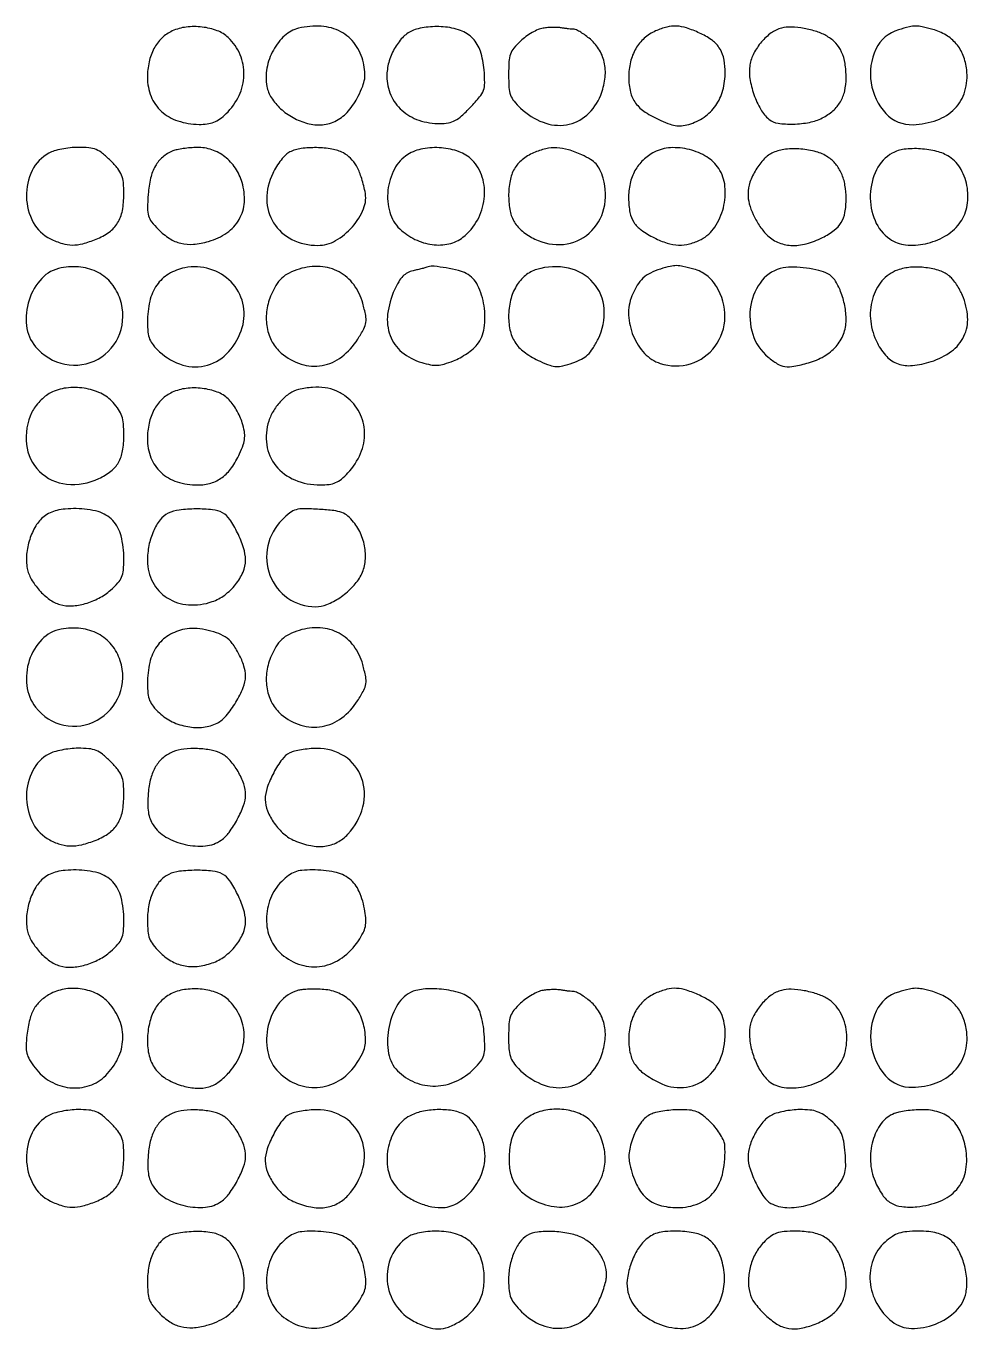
# Model space of a CAD drawing. Extents: x 21 to 1898, y 209 to 908.
# Drawn here: x 722.1 to 962, y 576.1 to 907.8 of the extents above; entities that cross this region are included whole.
import ezdxf

# ---------------------------------------------------------------- set-up
doc = ezdxf.new("R2010")
doc.units = 0

msp = doc.modelspace()

# ---------------------------------------------------------------- linework, layer by layer
for points in [[(759.314715, 906.59083, 0.087214), (756.672708, 904.789019, 0.077043), (754.6684, 902.122119, 0.069696), (753.420883, 898.720832, 0.053144), (753, 894.772166, 0.094549), (753.924421, 889.927311, 0.11442), (756.550131, 886.129596, 0.107011), (760.737949, 883.704975, 0.074589), (766.144722, 882.817439, 0.035399), (768.235447, 882.936672, 0.06225), (769.90949, 883.367829, 0.062048), (771.429541, 884.198932, 0.034937), (773.048096, 885.546079, 0.091633), (776.3451, 890.124915, 0.103848), (777.600028, 895.38152, 0.107433), (776.622238, 900.559098, 0.104354), (773.579083, 904.925705, 0.099678), (770.7745, 906.666462, 0.060218), (766.959082, 907.586008, 0.058469), (762.888195, 907.583571, 0.076936)], [(791.5, 907.284169, 0.126508), (787.951611, 905.395905, 0.082896), (785.079669, 901.730924, 0.078579), (783.435267, 897.117839, 0.093025), (783.434941, 892.495102, 0.096518), (784.596775, 889.568301, 0.064948), (786.9203, 886.809945, 0.060092), (790.090497, 884.541912, 0.057955), (793.747227, 883.059349, 0.089941), (797.590974, 882.71247, 0.100831), (801.146268, 883.774893, 0.092279), (804.235133, 886.249327, 0.063486), (806.716967, 890, 0.020557), (807.832721, 892.521137, 0.055747), (808.342369, 894.405352, 0.062562), (808.393065, 896.227092, 0.031537), (808.025814, 898.5, 0.099748), (805.92386, 903.180637, 0.115842), (802.258946, 906.389949, 0.106916), (797.298628, 907.792379, 0.075108)], [(820.42096, 906.63638, 0.098698), (817.977747, 904.883117, 0.061471), (815.896931, 902.022056, 0.05862), (814.48102, 898.566805, 0.068057), (814, 895.049211, 0.103276), (814.997307, 890.272364, 0.108556), (817.814936, 886.390903, 0.101662), (822.173058, 883.872456, 0.080514), (827.555965, 883, 0.04637), (829.668724, 883.196358, 0.077483), (831.348095, 883.79042, 0.060337), (833.035381, 884.982775, 0.018664), (835.265525, 887.158465, 0.016173), (837.634135, 889.815396, 0.08628), (838.60235, 891.492342, 0.090238), (838.926414, 893.363486, 0.018562), (838.773032, 896.723395, 0.057725), (837.829012, 901.427223, 0.112662), (835.879857, 904.695486, 0.117364), (832.768037, 906.712087, 0.065942), (828.339035, 907.65446, 0.026946), (826.198891, 907.705992, 0.024522), (823.996487, 907.531994, 0.025631), (821.979444, 907.166774, 0.048866)], [(853.788642, 907.307396, 0.062498), (852.534248, 906.942453, 0.027333), (850.981144, 906.167929, 0.026527), (849.40104, 905.154473, 0.032017), (848.038642, 904.036097, 0.033756), (846.373615, 902.255789, 0.085829), (845.50788, 900.719715, 0.069133), (845.108376, 898.788053, 0.016476), (845, 895.5, 0.016512), (845.108938, 892.202215, 0.06979), (845.511279, 890.27101, 0.08599), (846.385879, 888.730341, 0.032903), (848.078699, 886.926484, 0.095576), (853.788728, 883.34032, 0.133459), (859.755639, 882.712301, 0.142879), (864.931671, 885.176464, 0.116023), (868.474607, 890.22814, 0.061623), (869.557081, 894.338249, 0.079494), (869.462666, 898.235146, 0.08574), (868.189587, 901.680546, 0.086789), (865.838318, 904.482593, 0.01747), (864.606866, 905.447379, 0.020898), (863.380732, 906.264523, 0.020152), (862.305753, 906.859849, 0.113945), (861.673275, 907.013655, -0.019154), (861.086214, 907.042997, -0.006965), (860.257149, 907.128001, -0.006894), (859.351729, 907.246273, -0.008172), (858.5, 907.383744, 0.032837), (857.541498, 907.4903, 0.015318), (856.291038, 907.508346, 0.015102), (854.973041, 907.44714, 0.020422)], [(882.452402, 906.594236, 0.079679), (879.569721, 904.747248, 0.079432), (877.405587, 902.089693, 0.074036), (876.070918, 898.71964, 0.057264), (875.617627, 894.791238, 0.058274), (876.053155, 891.051618, 0.101993), (877.363545, 888.236392, 0.090115), (879.812071, 885.945597, 0.037944), (883.789822, 883.790411, 0.020093), (886.167313, 882.839425, 0.058098), (887.893381, 882.44572, 0.068986), (889.490505, 882.492949, 0.037882), (891.392772, 882.964612, 0.081029), (895.232172, 884.965782, 0.090607), (898.066393, 888.020996, 0.086066), (899.735261, 892.018709, 0.06521), (900.179916, 896.759511, 0.052313), (899.72249, 899.976453, 0.091457), (898.608406, 902.417351, 0.088104), (896.662956, 904.359123, 0.045655), (893.669318, 906.063052, 0.027054), (890.334139, 907.364755, 0.067778), (887.770445, 907.838341, 0.075153), (885.335207, 907.587351, 0.039539)], [(914.5, 907.316943, 0.095656), (911.918079, 906.098032, 0.058028), (909.433232, 903.793663, 0.056808), (907.484313, 900.905722, 0.078355), (906.490622, 897.944492, 0.08163), (906.475257, 894.507162, 0.044827), (907.511047, 890.41694, 0.045011), (909.238656, 886.625745, 0.091035), (911.342635, 884.12328, 0.138711), (913.646677, 883.109641, 0.040872), (917.537116, 882.887278, 0.041306), (921.668308, 883.33172, 0.072003), (924.917531, 884.457354, 0.058406), (927.641921, 886.297029, 0.080991), (929.533635, 888.549532, 0.079728), (930.63104, 891.314642, 0.054727), (931, 894.675453, 0.038736), (930.716011, 898.33569, 0.068671), (929.846351, 901.228938, 0.079536), (928.34129, 903.487247, 0.07283), (926.164788, 905.24298, 0.055114), (923.547087, 906.422283, 0.034314), (920.277214, 907.238297, 0.034596), (917.026978, 907.586725, 0.072118)], [(944.326071, 906.900932, 0.21619), (938.585499, 901.990898, 0.148624), (937.352429, 893.384675, 0.149867), (941.116841, 885.597684, 0.219118), (948.046904, 882.736394, 0.075841), (954.142628, 883.91662, 0.113991), (958.684612, 886.825611, 0.123516), (961.258207, 891.234585, 0.099025), (961.727193, 896.727979, 0.065562), (960.83004, 900.344273, 0.081715), (959.060996, 903.314447, 0.082354), (956.446293, 905.544692, 0.067832), (953.074257, 906.995944, 0.012907), (950.37595, 907.671003, 0.057612), (948.75595, 907.840481, 0.056007), (947.118892, 907.638506, 0.011775)], [(727.881475, 875.496912, 0.157014), (723.646514, 871.054704, 0.117589), (722.188852, 864.409364, 0.118478), (723.889205, 857.8604, 0.160827), (728.278102, 853.672322, 0.035939), (731.325458, 852.486087, 0.073093), (733.859648, 852.094146, 0.068625), (736.501557, 852.438246, 0.028522), (739.920311, 853.584792, 0.060183), (743.237303, 855.400452, 0.099612), (745.407992, 857.725041, 0.0924), (746.610073, 860.839699, 0.046046), (747, 865.064817, 0.022153), (746.869324, 868.012717, 0.072749), (746.41895, 869.903463, 0.076034), (745.457624, 871.540954, 0.025696), (743.6, 873.6, 0.025268), (741.564465, 875.439577, 0.074535), (739.946868, 876.399459, 0.07411), (738.113652, 876.845758, 0.024783), (735.35, 876.959962, 0.025082), (733.30107, 876.840151, 0.021224), (731.155496, 876.513676, 0.021758), (729.223035, 876.047001, 0.054386)], [(759.5, 876.054643, 0.078499), (756.893248, 874.473712, 0.087832), (755.017201, 872.217871, 0.073575), (753.80958, 869.119407, 0.038154), (753.193827, 865.002876, 0.013458), (753.03171, 861.42604, 0.074688), (753.281794, 859.523841, 0.096522), (754.055579, 858.009063, 0.030179), (755.754593, 856.091561, 0.052331), (758.627138, 853.764691, 0.085539), (761.499224, 852.531381, 0.082203), (764.700482, 852.304025, 0.044995), (768.578613, 853.02201, 0.083163), (773.24419, 855.212422, 0.112592), (776.380133, 858.635331, 0.114555), (777.688696, 863.031349, 0.088303), (777.113084, 868.016897, 0.073198), (775.399304, 871.68349, 0.081475), (772.750784, 874.549612, 0.084225), (769.406483, 876.351469, 0.085539), (765.673275, 876.936614, 0.016579), (763.928812, 876.852217, 0.015104), (762.138399, 876.651388, 0.015316), (760.549387, 876.374468, 0.046364)], [(789.269426, 875.788174, 0.083874), (788.26664, 875.076832, 0.028413), (787.069997, 873.738729, 0.02733), (785.891718, 872.081936, 0.028183), (784.914304, 870.322975, 0.113899), (783.415622, 863.745278, 0.139925), (785.154648, 857.716868, 0.140094), (789.811472, 853.519712, 0.114282), (796.373615, 852, 0.131431), (800.922776, 853.21682, 0.082055), (805.215674, 856.7345, 0.083978), (808.064834, 861.350236, 0.15126), (808.439934, 865.741371, 0.02367), (807.434593, 869.484944, 0.051016), (806.241657, 872.217413, 0.066008), (804.765278, 874.178136, 0.079245), (802.908806, 875.547158, 0.077441), (799.999559, 876.5199, 0.037626), (796.087127, 876.884357, 0.037631), (792.174491, 876.658902, 0.079376)], [(819.30447, 875.103492, 0.133013), (815.914809, 871.430723, 0.093585), (814.275923, 866.022372, 0.094343), (814.727332, 860.428528, 0.13822), (817.26531, 856.226544, 0.074301), (821.159, 853.537404, 0.081231), (825.552679, 852.207195, 0.088351), (829.825333, 852.396888, 0.11194), (833.385121, 854.088296, 0.100553), (837.052821, 858.408889, 0.097224), (838.799585, 863.869858, 0.10219), (838.315672, 869.358901, 0.124079), (835.6745, 873.780045, 0.110172), (832.396851, 875.86219, 0.066551), (827.881114, 876.841581, 0.06541), (823.169082, 876.605959, 0.095386)], [(851.378302, 875.563079, 0.066657), (848.466509, 873.803323, 0.093145), (846.492388, 871.498706, 0.084992), (845.375809, 868.467894, 0.046991), (845.022236, 864.527494, 0.047006), (845.397014, 860.72974, 0.089381), (846.505526, 857.8768, 0.090396), (848.53007, 855.61083, 0.048968), (851.70034, 853.607961, 0.142218), (859.006907, 852.255333, 0.158146), (865.557014, 855.127035, 0.153269), (869.308483, 861.389004, 0.132435), (869.09501, 869.077222, 0.034545), (868.274398, 871.256318, 0.076695), (867.301134, 872.734373, 0.073196), (865.897236, 873.891323, 0.029245), (863.686722, 875.05526, 0.03371), (860.232189, 876.350783, 0.062622), (857.285252, 876.84547, 0.067407), (854.456431, 876.580553, 0.045659)], [(882.096399, 875.735258, 0.072075), (879.284513, 873.733668, 0.075422), (877.206821, 871.043917, 0.072194), (875.95683, 867.753182, 0.058472), (875.571614, 863.992218, 0.040356), (875.919253, 860.359636, 0.100924), (876.896166, 857.894063, 0.096088), (878.794303, 855.936549, 0.03438), (882.143264, 853.926912, 0.041427), (885.395638, 852.594043, 0.06802), (888.322838, 852.090663, 0.072798), (891.134399, 852.403663, 0.055317), (894.032733, 853.516927, 0.127192), (897.546144, 856.662885, 0.085947), (899.730563, 861.607147, 0.085262), (900.135552, 867.03787, 0.121686), (898.540043, 871.57923, 0.110313), (895.507155, 874.526134, 0.076077), (891.078779, 876.395402, 0.075558), (886.261142, 876.862865, 0.105544)], [(912.42096, 875.635108, 0.096928), (910.136631, 874.009146, 0.052267), (908.025723, 871.258229, 0.051831), (906.505421, 868.08266, 0.085944), (906, 865.163971, 0.064121), (906.327481, 862.620874, 0.042989), (907.312178, 859.855314, 0.040938), (908.829298, 857.141893, 0.042578), (910.75071, 854.75, 0.099805), (913.52616, 852.810231, 0.089917), (916.942132, 852.004328, 0.078023), (920.838889, 852.408684, 0.053204), (925.006402, 854.003266, 0.043419), (927.975905, 855.858912, 0.095381), (929.765341, 857.837275, 0.094507), (930.701887, 860.350882, 0.042076), (931, 863.887206, 0.0423), (930.705656, 867.360221, 0.060936), (929.822212, 870.311848, 0.06851), (928.3605, 872.699445, 0.076298), (926.353444, 874.50407, 0.079208), (923.368904, 875.843883, 0.045748), (919.482047, 876.520836, 0.045807), (915.547627, 876.479336, 0.080988)], [(942.762571, 875.495382, 0.150599), (938.743766, 871.247679, 0.107724), (937.152323, 864.859247, 0.106177), (938.357713, 858.310903, 0.142499), (942.116873, 853.630693, 0.127667), (946.143136, 852.128732, 0.079886), (951.194039, 852.413615, 0.076319), (956.132303, 854.318312, 0.09625), (959.8321, 857.513679, 0.116355), (961.740006, 861.621099, 0.087918), (961.878696, 866.609402, 0.088841), (960.300986, 871.294785, 0.122795), (957.301049, 874.538401, 0.083494), (954.143687, 875.923615, 0.045308), (949.945171, 876.585168, 0.045548), (945.78122, 876.479785, 0.099778)], [(731, 846.269481, 0.161421), (726.089333, 843.593893, 0.109842), (722.829853, 838.069267, 0.107217), (722.173521, 831.567375, 0.147683), (724.479752, 826.206433, 0.168828), (731.983451, 821.74119, 0.18002), (740.409324, 823.048599, 0.179805), (745.937888, 829.548438, 0.168516), (746.070042, 838.287771, 0.0916), (743.879647, 842.28334, 0.100224), (740.463669, 845.08468, 0.094486), (736.052642, 846.442725, 0.07239)], [(762.5, 846.292686, 0.087048), (758.387739, 844.702299, 0.106641), (755.39408, 841.884401, 0.094807), (753.598911, 837.799997, 0.056323), (753, 832.500081, 0.025075), (753.130643, 829.896716, 0.071452), (753.566166, 828.139418, 0.076625), (754.458671, 826.645601, 0.031994), (756.071633, 824.933084, 0.116108), (761.995811, 821.539712, 0.144593), (768.31334, 821.528313, 0.141156), (773.732207, 824.969988, 0.108774), (777.153668, 831.118563, 0.133719), (777.309274, 837.283542, 0.1326), (774.320621, 842.698902, 0.128631), (768.924742, 845.984823, 0.122228)], [(791.686067, 845.981086, 0.0424), (789.108539, 844.964719, 0.074224), (787.230147, 843.65599, 0.070037), (785.746436, 841.799473, 0.03395), (784.3767, 839.079606, 0.071979), (783.343503, 835.115104, 0.074103), (783.492372, 831.061143, 0.077929), (784.787224, 827.402809, 0.094167), (787.084302, 824.582518, 0.097325), (792.163256, 821.771716, 0.123308), (797.497697, 821.41887, 0.119663), (802.486585, 823.631966, 0.088223), (806.572801, 828.115324, 0.017662), (808.123841, 830.776073, 0.088645), (808.656824, 832.408262, 0.085341), (808.601913, 834.152651, 0.015718), (807.85536, 837.296139, 0.093527), (805.574231, 842.005008, 0.110513), (801.838392, 845.23585, 0.108653), (797.028446, 846.600499, 0.087936)], [(824.5, 846.506264, -0.015361), (823.940552, 846.339793, -0.003355), (822.966934, 846.089332, -0.003491), (821.836246, 845.814913, -0.003342), (820.685309, 845.552183, 0.069823), (819.258093, 845.019589, 0.075205), (818.072599, 844.124506, 0.060018), (817.013976, 842.743649, 0.027013), (815.957271, 840.714712, 0.075442), (814.19932, 834.497213, 0.120987), (814.833356, 829.048916, 0.132243), (817.835069, 824.840883, 0.099608), (822.871833, 822.156546, 0.026083), (825.136785, 821.604813, 0.060375), (826.88029, 821.489253, 0.058452), (828.635016, 821.792616, 0.023166), (830.949782, 822.596583, 0.031037), (832.660025, 823.407305, 0.023892), (834.418692, 824.49159, 0.024415), (835.96964, 825.668391, 0.051639), (837.018721, 826.750929, 0.133583), (838.799163, 830.951247, 0.07207), (838.750713, 836.611245, 0.07378), (837.127035, 841.86491, 0.163235), (834.23965, 844.83873, 0.057964), (832.233013, 845.595707, 0.018843), (829.126877, 846.24883, 0.016315), (826.045162, 846.673499, 0.106463)], [(852.211912, 845.89329, 0.101721), (849.281578, 844.331524, 0.084644), (846.977414, 841.64806, 0.075712), (845.505633, 838.062201, 0.059452), (845.003738, 833.884859, 0.060512), (845.463414, 830.074753, 0.09323), (846.833882, 827.061623, 0.087028), (849.286709, 824.613729, 0.046819), (853.011938, 822.494617, 0.019394), (855.518366, 821.479393, 0.073606), (857.170483, 821.146002, 0.075411), (858.827834, 821.309548, 0.020991), (861.334594, 822.059979, 0.035951), (863.561277, 823.013817, 0.069793), (865.137605, 824.129564, 0.063484), (866.4376, 825.708896, 0.025308), (867.812343, 828.159223, 0.132094), (869.352442, 835.835121, 0.165698), (866.588793, 842.500229, 0.161388), (860.254475, 846.205669, 0.124693)], [(883.686067, 845.983432, 0.041982), (881.119114, 844.971442, 0.073372), (879.243938, 843.672187, 0.070262), (877.772015, 841.844886, 0.035521), (876.438783, 839.199246, 0.111454), (875.574858, 834.278235, 0.087135), (876.772704, 828.9723, 0.089195), (879.664357, 824.498273, 0.125736), (883.647087, 821.951457, 0.155769), (891.386861, 821.87622, 0.160849), (897.620941, 826.310792, 0.155), (900.130468, 833.734569, 0.143983), (898.002862, 841.49537, 0.04035), (896.830656, 843.088872, 0.050215), (895.492827, 844.349159, 0.051255), (893.954712, 845.298111, 0.044896), (892.186686, 845.964901, 0.011943), (889.428154, 846.660542, 0.055297), (887.796394, 846.845159, 0.058861), (886.211198, 846.661402, 0.014657)], [(915, 846.272994, 0.17803), (909.609622, 843.116058, 0.130301), (906.696935, 836.756289, 0.120375), (907.208868, 829.37702, 0.141542), (911.095612, 823.573001, 0.038069), (913.464075, 821.869928, 0.101747), (915.411688, 821.171088, 0.083272), (917.706121, 821.22719, 0.020057), (921.421197, 822.099851, 0.063345), (925.371235, 823.757545, 0.081158), (928.418606, 826.25134, 0.088359), (930.333235, 829.397086, 0.092888), (931, 832.955196, 0.047618), (930.646268, 836.66103, 0.046341), (929.597421, 840.268461, 0.050221), (928.084983, 843.202753, 0.130029), (926.334658, 844.787883, 0.060753), (924.070242, 845.629755, 0.026083), (920.893488, 846.215825, 0.026164), (917.61569, 846.471897, 0.050816)], [(944.10548, 845.716365, 0.132619), (940.117144, 842.942015, 0.107657), (937.681165, 838.317617, 0.097412), (937.25156, 832.685612, 0.088647), (938.947293, 827.103314, 0.070685), (941.341821, 823.698186, 0.122297), (944.232632, 821.831382, 0.10961), (947.894074, 821.420829, 0.04971), (952.64067, 822.41282, 0.080998), (957.830269, 825.029443, 0.125516), (961.016589, 828.871093, 0.127203), (961.949205, 833.729619, 0.084448), (960.638016, 839.282119, 0.026745), (959.978328, 840.634396, 0.020546), (959.12151, 842.03683, 0.020949), (958.20885, 843.284862, 0.045515), (957.388016, 844.141131, 0.101491), (954.905727, 845.540286, 0.048271), (951.305698, 846.324596, 0.047111), (947.438883, 846.416996, 0.068561)], [(728.320985, 814.44675, 0.051123), (726.988893, 813.582748, 0.031833), (725.614329, 812.324627, 0.031752), (724.404147, 810.895037, 0.04902), (723.570985, 809.508347, 0.138007), (722.179287, 801.341397, 0.173031), (725.486499, 794.462751, 0.171943), (732.421532, 791.202902, 0.136314), (740.633477, 792.630363, 0.054359), (743.697143, 794.515786, 0.097517), (745.62884, 796.73568, 0.089879), (746.668632, 799.652877, 0.040803), (747, 803.70673, 0.021159), (746.878629, 806.573507, 0.058818), (746.474563, 808.545303, 0.067868), (745.662267, 810.204988, 0.035893), (744.25, 812.015544, 0.100418), (741.087622, 814.352605, 0.071324), (736.855313, 815.633415, 0.069758), (732.332531, 815.688454, 0.086746)], [(759.314715, 814.59083, 0.087214), (756.672708, 812.789019, 0.077043), (754.6684, 810.122119, 0.069696), (753.420883, 806.720832, 0.053144), (753, 802.772166, 0.092609), (753.90155, 797.946405, 0.11511), (756.467172, 794.184908, 0.109238), (760.553011, 791.81625, 0.077093), (765.815481, 791, 0.072831), (769.18463, 791.493371, 0.087556), (772.042254, 792.928714, 0.079044), (774.445155, 795.392462, 0.047912), (776.47109, 798.935889, 0.022239), (777.394221, 801.252743, 0.061562), (777.762371, 802.965511, 0.066199), (777.689389, 804.64414, 0.028869), (777.172545, 806.818431, 0.035505), (776.557365, 808.442563, 0.024701), (775.647166, 810.180496, 0.025009), (774.602078, 811.769232, 0.046221), (773.579083, 812.925705, 0.099678), (770.7745, 814.666462, 0.060218), (766.959082, 815.586008, 0.058469), (762.888195, 815.583571, 0.076936)], [(791.5, 815.284169, 0.088301), (789.245001, 814.294677, 0.055842), (787.044637, 812.436767, 0.052853), (785.183131, 810.000275, 0.057068), (783.929958, 807.287771, 0.116449), (783.400668, 801.213766, 0.133925), (785.720742, 795.893184, 0.126468), (790.556622, 792.27961, 0.097844), (797.033049, 791, 0.032426), (799.282088, 791.146009, 0.070761), (800.943326, 791.607461, 0.070288), (802.416846, 792.516117, 0.031639), (804.073516, 794.078699, 0.086836), (807.291239, 799.010156, 0.107555), (808.327477, 804.380879, 0.114829), (807.025192, 809.431664, 0.109989), (803.613866, 813.480948, 0.062805), (801.068267, 814.959351, 0.06332), (798.24232, 815.754376, 0.057449), (795.072047, 815.859027, 0.038915)], [(726.658927, 782.946352, 0.091075), (724.553599, 780.558634, 0.05685), (723.003271, 777.154918, 0.055159), (722.218166, 773.352595, 0.069828), (722.383066, 769.771622, 0.084845), (723.407787, 767.005088, 0.052723), (725.450532, 764.199668, 0.052641), (728.040571, 761.877602, 0.083344), (730.706287, 760.558831, 0.088331), (733.688035, 760.208661, 0.054611), (737.176448, 760.801783, 0.05204), (740.654919, 762.197243, 0.058826), (743.616944, 764.236822, 0.027599), (745.477208, 766.061413, 0.084392), (746.429906, 767.542829, 0.078854), (746.873696, 769.312262, 0.022093), (747, 772.169334, 0.059709), (746.299328, 778.015836, 0.130493), (744.16004, 781.949804, 0.135936), (740.419964, 784.206956, 0.067306), (734.884859, 784.977764, 0.019336), (732.067246, 784.879932, 0.042208), (729.934467, 784.540685, 0.052603), (728.206569, 783.915398, 0.053599)], [(758.302554, 783.802956, 0.116844), (756.228114, 782.11613, 0.06089), (754.522408, 779.230332, 0.054282), (753.38432, 775.59935, 0.048859), (753, 771.675794, 0.122277), (754.347206, 766.249353, 0.131326), (758.055187, 762.251919, 0.123633), (763.460197, 760.486094, 0.101381), (769.5, 761.289981, 0.077325), (772.682404, 762.982276, 0.063448), (775.450217, 765.665096, 0.066097), (777.351261, 768.820299, 0.10506), (777.978038, 771.897883, 0.075952), (777.47643, 775.005099, 0.03494), (775.946146, 778.819643, 0.033783), (773.987287, 782.249551, 0.123866), (772.150756, 783.919318, 0.097942), (769.582955, 784.702774, 0.027326), (765.364797, 784.897947, 0.02791), (761.10466, 784.624035, 0.082703)], [(787.318859, 782.165013, 0.142555), (783.657114, 775.497077, 0.147184), (784.207704, 767.996592, 0.151385), (788.768883, 762.192223, 0.152229), (795.802457, 760, 0.09625), (798.735726, 760.569933, 0.051554), (802.009202, 762.302675, 0.049654), (805.030011, 764.791171, 0.06356), (807.224997, 767.645548, 0.091446), (808.377797, 770.841201, 0.071325), (808.456995, 774.538506, 0.068181), (807.475896, 778.269431, 0.070075), (805.533093, 781.560957, 0.048011), (804.050224, 783.093015, 0.087707), (802.55449, 783.970994, 0.06003), (800.483038, 784.468956, 0.013104), (796.821513, 784.79863, 0.011332), (792.852718, 784.96115, 0.072281), (790.858794, 784.70848, 0.098914), (789.302699, 783.922834, 0.030176)], [(731, 754.269481, 0.156995), (726.105331, 751.657152, 0.113992), (722.897551, 746.331091, 0.109032), (722.269097, 739.931151, 0.133861), (724.519052, 734.386134, 0.180028), (731.721735, 729.840728, 0.179456), (740.155107, 731.101664, 0.175678), (745.849084, 737.601065, 0.174336), (746.078075, 746.263431, 0.091165), (743.884149, 750.273649, 0.100398), (740.468786, 753.082395, 0.094747), (736.057986, 754.442894, 0.072391)], [(762.5, 754.292686, 0.087048), (758.387739, 752.702299, 0.106641), (755.39408, 749.884401, 0.094807), (753.598911, 745.799997, 0.056323), (753, 740.500081, 0.025022), (753.130132, 737.901299, 0.071084), (753.563718, 736.14469, 0.076579), (754.450578, 734.654327, 0.03246), (756.047843, 732.955308, 0.076887), (759.324859, 730.723524, 0.067885), (763.265123, 729.466321, 0.069972), (767.277597, 729.331542, 0.093045), (770.765874, 730.378929, 0.100533), (773.079214, 732.240636, 0.037293), (775.512881, 735.662519, 0.037324), (777.41365, 739.413331, 0.098928), (778, 742.347843, 0.080198), (777.588137, 744.899126, 0.039699), (776.308867, 747.929424, 0.039694), (774.595442, 750.67355, 0.094142), (772.833526, 752.300372, 0.055664), (770.570667, 753.38401, 0.036249), (767.770114, 754.137811, 0.036427), (764.917244, 754.474985, 0.060119)], [(791.686067, 753.981086, 0.0424), (789.108539, 752.964719, 0.074224), (787.230147, 751.65599, 0.070037), (785.746436, 749.799473, 0.03395), (784.3767, 747.079606, 0.071979), (783.343503, 743.115104, 0.074103), (783.492372, 739.061143, 0.077929), (784.787224, 735.402809, 0.094167), (787.084302, 732.582518, 0.099867), (792.113604, 729.832172, 0.120254), (797.477015, 729.49921, 0.117082), (802.497495, 731.684024, 0.091286), (806.544569, 736.070602, 0.017308), (808.116275, 738.762419, 0.088413), (808.654967, 740.40166, 0.085839), (808.602342, 742.148315, 0.015808), (807.85536, 745.296139, 0.093527), (805.574231, 750.005008, 0.110513), (801.838392, 753.23585, 0.108653), (797.028446, 754.600499, 0.087936)], [(727.881475, 722.496912, 0.151949), (723.776469, 718.275445, 0.112984), (722.191183, 711.929665, 0.112255), (723.521345, 705.49292, 0.148544), (727.456484, 701.026895, 0.053696), (730.369479, 699.633078, 0.076031), (733.188968, 699.098939, 0.068613), (736.250579, 699.410937, 0.035526), (739.920311, 700.584792, 0.060183), (743.237303, 702.400452, 0.099612), (745.407992, 704.725041, 0.0924), (746.610073, 707.839699, 0.046046), (747, 712.064817, 0.022153), (746.869324, 715.012717, 0.072749), (746.41895, 716.903463, 0.076034), (745.457624, 718.540954, 0.025696), (743.6, 720.6, 0.025268), (741.564465, 722.439577, 0.074535), (739.946868, 723.399459, 0.07411), (738.113652, 723.845758, 0.024783), (735.35, 723.959962, 0.025082), (733.30107, 723.840151, 0.021224), (731.155496, 723.513676, 0.021758), (729.223035, 723.047001, 0.054386)], [(759.5, 723.054643, 0.078437), (756.968717, 721.519907, 0.083137), (755.091811, 719.306463, 0.071858), (753.851638, 716.32295, 0.041959), (753.208148, 712.496452, 0.018394), (753.081965, 709.752544, 0.040645), (753.232838, 707.662916, 0.051358), (753.678659, 705.959271, 0.055424), (754.454942, 704.428423, 0.118659), (757.721659, 701.357326, 0.074918), (762.625954, 699.462063, 0.076068), (767.784819, 699.113988, 0.1324), (771.790882, 700.566082, 0.083707), (773.802876, 702.548671, 0.032613), (775.885658, 705.866836, 0.03242), (777.508355, 709.400253, 0.09168), (778, 712.059033, 0.083419), (777.521704, 714.905924, 0.048277), (776.072981, 718.069949, 0.048583), (774.071061, 720.8567, 0.09365), (771.914815, 722.544051, 0.0711), (769.245844, 723.474039, 0.038074), (765.772199, 723.883079, 0.038045), (762.267468, 723.760545, 0.069484)], [(789.269426, 722.788174, 0.123433), (787.291479, 721.138162, 0.035934), (785.174431, 717.746995, 0.036789), (783.521407, 713.97165, 0.08538), (783.003738, 710.934276, 0.097622), (783.585084, 708.008794, 0.05727), (785.318747, 704.874225, 0.056356), (787.767842, 702.149702, 0.082741), (790.489778, 700.439824, 0.048791), (794.59986, 699.176197, 0.080382), (798.223904, 699.029889, 0.09165), (801.370751, 700.013186, 0.083642), (804.073516, 702.078699, 0.124304), (807.909929, 709.034582, 0.152049), (807.576559, 716.420783, 0.164305), (803.196315, 721.920312, 0.14781), (796.173275, 723.93232, 0.019623), (794.220463, 723.827309, 0.017819), (792.217543, 723.568309, 0.01816), (790.442817, 723.207537, 0.05324)], [(726.658927, 690.946352, 0.091075), (724.553599, 688.558634, 0.05685), (723.003271, 685.154918, 0.055159), (722.218166, 681.352595, 0.069828), (722.383066, 677.771622, 0.084845), (723.407787, 675.005088, 0.052723), (725.450532, 672.199668, 0.052641), (728.040571, 669.877602, 0.083344), (730.706287, 668.558831, 0.088331), (733.688035, 668.208661, 0.054611), (737.176448, 668.801783, 0.05204), (740.654919, 670.197243, 0.058826), (743.616944, 672.236822, 0.027599), (745.477208, 674.061413, 0.084392), (746.429906, 675.542829, 0.078854), (746.873696, 677.312262, 0.022093), (747, 680.169334, 0.059709), (746.299328, 686.015836, 0.130493), (744.16004, 689.949804, 0.135936), (740.419964, 692.206956, 0.067306), (734.884859, 692.977764, 0.019336), (732.067246, 692.879932, 0.042208), (729.934467, 692.540685, 0.052603), (728.206569, 691.915398, 0.053599)], [(758.4202, 691.855451, 0.101819), (756.201908, 690.152573, 0.069804), (754.473895, 687.478888, 0.061137), (753.37092, 684.06231, 0.047572), (753, 680.172631, 0.022542), (753.126233, 677.37409, 0.067727), (753.552754, 675.51397, 0.074656), (754.434208, 673.936973, 0.03168), (756.038909, 672.114937, 0.064569), (758.974565, 669.853263, 0.080328), (762.18602, 668.618102, 0.078163), (765.693208, 668.439606, 0.057372), (769.5, 669.289981, 0.077325), (772.682404, 670.982276, 0.063448), (775.450217, 673.665096, 0.066097), (777.351261, 676.820299, 0.10506), (777.978038, 679.897883, 0.075952), (777.47643, 683.005099, 0.03494), (775.946146, 686.819643, 0.033783), (773.987287, 690.249551, 0.123866), (772.150756, 691.919318, 0.097749), (769.612307, 692.694876, 0.026579), (765.400969, 692.899257, 0.0271), (761.155863, 692.649198, 0.084888)], [(787.213942, 690.060096, 0.101208), (784.338025, 685.70545, 0.0951), (783.319002, 680.472062, 0.09896), (784.31729, 675.406981, 0.120431), (787.164264, 671.515235, 0.100765), (792.150581, 668.7999, 0.118641), (797.504906, 668.469518, 0.114023), (802.58265, 670.626042, 0.087945), (806.76934, 674.972527, 0.028653), (807.927831, 676.931994, 0.064819), (808.513021, 678.549191, 0.065905), (808.659462, 680.245448, 0.030476), (808.423856, 682.450691, 0.059417), (806.94358, 687.483414, 0.125541), (804.483965, 690.688623, 0.118038), (800.676832, 692.441577, 0.049168), (795.011823, 693, 0.023962), (792.342773, 692.872017, 0.066273), (790.514368, 692.447415, 0.072811), (788.959852, 691.586232, 0.033546)], [(728.483024, 661.52099, 0.058785), (725.924933, 659.805466, 0.083698), (724.174792, 657.709035, 0.071208), (723.030352, 654.896379, 0.031603), (722.30732, 650.947026, 0.021203), (722.095192, 648.14224, 0.069057), (722.289671, 646.293453, 0.074681), (722.970181, 644.646308, 0.02769), (724.38253, 642.565124, 0.100591), (728.309807, 639.129757, 0.103371), (733.2289, 637.542265, 0.107326), (738.222419, 638.082028, 0.116495), (742.375112, 640.64784, 0.083115), (745.491732, 645.01757, 0.103132), (746.715825, 649.8485, 0.104907), (745.900456, 654.702557, 0.088666), (743.16395, 659.142538, 0.095146), (740.195936, 661.40757, 0.075525), (736.349632, 662.645491, 0.074038), (732.233455, 662.698215, 0.084779)], [(759.314715, 661.59083, 0.088563), (756.617199, 659.740567, 0.080689), (754.622618, 657.0158, 0.070528), (753.405978, 653.464307, 0.04734), (753, 649.186024, 0.072039), (753.577903, 645.195818, 0.098804), (755.263493, 641.994379, 0.094942), (758.109097, 639.598142, 0.061962), (762.0964, 637.974042, 0.050804), (765.649714, 637.395091, 0.088447), (768.607351, 637.741048, 0.088565), (771.260541, 639.087263, 0.051056), (773.893445, 641.531422, 0.083853), (776.72007, 646.108633, 0.101708), (777.637157, 651.058845, 0.105034), (776.521937, 655.846974, 0.094902), (773.533244, 659.968769, 0.101067), (770.754014, 661.683223, 0.059495), (766.941365, 662.585748, 0.057753), (762.871506, 662.578474, 0.076997)], [(791.5, 662.334966, 0.158735), (786.671434, 659.198642, 0.111112), (783.777585, 653.336998, 0.109007), (783.644164, 646.70523, 0.148159), (786.451321, 641.45777, 0.108204), (791.372623, 638.304558, 0.11979), (796.976136, 637.652662, 0.118338), (802.305497, 639.64775, 0.103849), (806.451174, 643.922655, 0.023142), (807.76169, 646.228486, 0.060762), (808.411546, 648.013374, 0.065771), (808.586097, 649.817663, 0.030923), (808.35937, 652.154088, 0.067866), (807.114172, 656.265409, 0.089337), (804.880599, 659.476097, 0.094028), (801.768025, 661.593105, 0.083845), (797.967559, 662.533111, 0.013505), (796.110439, 662.622631, 0.012947), (794.224846, 662.613704, 0.012991), (792.563126, 662.519536, 0.044684)], [(820, 661.784318, 0.149728), (816.433122, 658.251629, 0.082433), (814.434312, 652.386893, 0.082966), (814.444006, 646.230764, 0.155811), (816.702156, 641.8534, 0.100398), (821.154675, 638.902584, 0.103543), (826.355418, 637.962676, 0.10057), (831.618174, 639.183935, 0.089465), (836.237986, 642.391832, 0.030375), (837.924069, 644.296237, 0.09599), (838.696219, 645.806796, 0.07471), (838.947596, 647.700015, 0.013768), (838.789881, 651.228104, 0.051805), (837.891074, 656.290174, 0.121427), (835.991526, 659.600784, 0.124344), (832.80447, 661.60244, 0.055699), (827.922861, 662.602641, 0.020259), (825.465307, 662.726361, 0.028185), (823.264939, 662.623823, 0.032252), (821.405927, 662.309679, 0.062945)], [(853.788642, 662.307396, 0.062498), (852.534248, 661.942453, 0.027333), (850.981144, 661.167929, 0.026527), (849.40104, 660.154473, 0.032017), (848.038642, 659.036097, 0.033681), (846.376863, 657.259796, 0.085405), (845.510316, 655.72638, 0.06929), (845.109347, 653.803834, 0.016815), (845, 650.553336, 0.017111), (845.105333, 647.476348, 0.057598), (845.472312, 645.49905, 0.075634), (846.216408, 643.956914, 0.046248), (847.509571, 642.39952, 0.095531), (853.31015, 638.474286, 0.135455), (859.451727, 637.639099, 0.146623), (864.808411, 640.065262, 0.11899), (868.474607, 645.22814, 0.061623), (869.557081, 649.338249, 0.079494), (869.462666, 653.235146, 0.08574), (868.189587, 656.680546, 0.086789), (865.838318, 659.482593, 0.01747), (864.606866, 660.447379, 0.020898), (863.380732, 661.264523, 0.020152), (862.305753, 661.859849, 0.113945), (861.673275, 662.013655, -0.019154), (861.086214, 662.042997, -0.006965), (860.257149, 662.128001, -0.006894), (859.351729, 662.246273, -0.008172), (858.5, 662.383744, 0.032837), (857.541498, 662.4903, 0.015318), (856.291038, 662.508346, 0.015102), (854.973041, 662.44714, 0.020422)], [(882.452402, 661.594236, 0.079679), (879.569721, 659.747248, 0.079432), (877.405587, 657.089693, 0.074036), (876.070918, 653.71964, 0.057264), (875.617627, 649.791238, 0.056029), (876.02286, 646.170809, 0.09778), (877.245167, 643.421524, 0.085973), (879.547924, 641.116056, 0.035653), (883.331024, 638.831931, 0.138882), (889.541239, 637.599468, 0.150526), (895.256345, 639.874847, 0.135645), (899.106612, 645.228962, 0.105326), (900.140261, 652.361263, 0.053823), (899.619398, 655.333245, 0.089835), (898.494736, 657.601945, 0.084179), (896.586433, 659.428154, 0.042338), (893.669318, 661.063052, 0.027054), (890.334139, 662.364755, 0.067778), (887.770445, 662.838341, 0.075153), (885.335207, 662.587351, 0.039539)], [(914.5, 662.316943, 0.0957), (911.930429, 661.103587, 0.057348), (909.444142, 658.803331, 0.056273), (907.490247, 655.930382, 0.079529), (906.500706, 653.004179, 0.072507), (906.428677, 649.818826, 0.045364), (907.217899, 646.166543, 0.044832), (908.674927, 642.652834, 0.063302), (910.611734, 639.876535, 0.151351), (914.045595, 637.84232, 0.088999), (918.851641, 637.568751, 0.080187), (923.937476, 639.035061, 0.086381), (928.158017, 642.00417, 0.128263), (930.645416, 646.246893, 0.096293), (931.096782, 651.663336, 0.097512), (929.490649, 656.796139, 0.135757), (926.164788, 660.24298, 0.055114), (923.547087, 661.422283, 0.034314), (920.277214, 662.238297, 0.034596), (917.026978, 662.586725, 0.072118)], [(944.326071, 661.900932, 0.216759), (938.627108, 657.015739, 0.146423), (937.375545, 648.41108, 0.147573), (941.056235, 640.580049, 0.219583), (947.902575, 637.636193, 0.080383), (953.949079, 638.777973, 0.112448), (958.559778, 641.739874, 0.12069), (961.221892, 646.225499, 0.102262), (961.727193, 651.727979, 0.065562), (960.83004, 655.344273, 0.081715), (959.060996, 658.314447, 0.082354), (956.446293, 660.544692, 0.067832), (953.074257, 661.995944, 0.012907), (950.37595, 662.671003, 0.057612), (948.75595, 662.840481, 0.056007), (947.118892, 662.638506, 0.011775)], [(727.881475, 630.496912, 0.157014), (723.646514, 626.054704, 0.117589), (722.188852, 619.409364, 0.118478), (723.889205, 612.8604, 0.160827), (728.278102, 608.672322, 0.035939), (731.325458, 607.486087, 0.073093), (733.859648, 607.094146, 0.068625), (736.501557, 607.438246, 0.028522), (739.920311, 608.584792, 0.060183), (743.237303, 610.400452, 0.099612), (745.407992, 612.725041, 0.0924), (746.610073, 615.839699, 0.046046), (747, 620.064817, 0.022153), (746.869324, 623.012717, 0.072749), (746.41895, 624.903463, 0.076034), (745.457624, 626.540954, 0.025696), (743.6, 628.6, 0.025268), (741.564465, 630.439577, 0.074535), (739.946868, 631.399459, 0.07411), (738.113652, 631.845758, 0.024783), (735.35, 631.959962, 0.025082), (733.30107, 631.840151, 0.021224), (731.155496, 631.513676, 0.021758), (729.223035, 631.047001, 0.054386)], [(759.5, 631.054643, 0.078437), (756.968717, 629.519907, 0.083137), (755.091811, 627.306463, 0.071858), (753.851638, 624.32295, 0.041959), (753.208148, 620.496452, 0.018394), (753.081965, 617.752544, 0.040645), (753.232838, 615.662916, 0.051358), (753.678659, 613.959271, 0.055424), (754.454942, 612.428423, 0.118659), (757.721659, 609.357326, 0.074918), (762.625954, 607.462063, 0.076068), (767.784819, 607.113988, 0.1324), (771.790882, 608.566082, 0.083707), (773.802876, 610.548671, 0.032613), (775.885658, 613.866836, 0.03242), (777.508355, 617.400253, 0.09168), (778, 620.059033, 0.083419), (777.521704, 622.905924, 0.048277), (776.072981, 626.069949, 0.048583), (774.071061, 628.8567, 0.09365), (771.914815, 630.544051, 0.0711), (769.245844, 631.474039, 0.038074), (765.772199, 631.883079, 0.038045), (762.267468, 631.760545, 0.069484)], [(789.269426, 630.788174, 0.123433), (787.291479, 629.138162, 0.035934), (785.174431, 625.746995, 0.036789), (783.521407, 621.97165, 0.08538), (783.003738, 618.934276, 0.097622), (783.585084, 616.008794, 0.05727), (785.318747, 612.874225, 0.056356), (787.767842, 610.149702, 0.082741), (790.489778, 608.439824, 0.048791), (794.59986, 607.176197, 0.080382), (798.223904, 607.029889, 0.09165), (801.370751, 608.013186, 0.083642), (804.073516, 610.078699, 0.124304), (807.909929, 617.034582, 0.152049), (807.576559, 624.420783, 0.164305), (803.196315, 629.920312, 0.14781), (796.173275, 631.93232, 0.019623), (794.220463, 631.827309, 0.017819), (792.217543, 631.568309, 0.01816), (790.442817, 631.207537, 0.05324)], [(819.380646, 630.090411, 0.122003), (816.104047, 626.780975, 0.089442), (814.280655, 621.924901, 0.089597), (814.269929, 616.745774, 0.123084), (816.1679, 612.513679, 0.066517), (818.400767, 610.342288, 0.049305), (821.356705, 608.570125, 0.048861), (824.636392, 607.395586, 0.06164), (827.833023, 607, 0.131863), (831.794412, 608.063205, 0.084839), (835.47264, 611.121909, 0.080356), (838.092606, 615.419641, 0.097076), (839, 620.049211, 0.064656), (838.573969, 623.330028, 0.054875), (837.316317, 626.59281, 0.058055), (835.497173, 629.289156, 0.108869), (833.404755, 630.861443, 0.074477), (830.197518, 631.779691, 0.046305), (826.279024, 631.927178, 0.046414), (822.41641, 631.352541, 0.076934)], [(848.917461, 629.217559, 0.037144), (847.373979, 627.617266, 0.060055), (846.349433, 626.029717, 0.056444), (845.692041, 624.173503, 0.028849), (845.2735, 621.734131, 0.048872), (845.211711, 617.49466, 0.085295), (846.08989, 614.10178, 0.09248), (847.983355, 611.380405, 0.06671), (850.94487, 609.151141, 0.094633), (856.622365, 607.248683, 0.124835), (862.024775, 607.865931, 0.128013), (866.384677, 610.957394, 0.102424), (869.130365, 616.040784, 0.088811), (869.593846, 620.090985, 0.070064), (868.702206, 624.420167, 0.072785), (866.710253, 628.169727, 0.115484), (863.958819, 630.521295, 0.074398), (860.15138, 631.820023, 0.066765), (855.982707, 632.015559, 0.069044), (852.046204, 631.117368, 0.092012)], [(881.269426, 630.788174, 0.121493), (878.876041, 628.807068, 0.059992), (876.910242, 625.355537, 0.058906), (875.77877, 621.423778, 0.096921), (875.884669, 617.976474, 0.049701), (877.585679, 612.899169, 0.103388), (880.029656, 609.537551, 0.114547), (883.4313, 607.643645, 0.070095), (888, 607, 0.096466), (893.445126, 608.060406, 0.134215), (897.374975, 611.05726, 0.115371), (899.612217, 616.030598, 0.060089), (900.110691, 622.85, 0.094442), (899.838529, 623.984767, 0.031116), (899.033765, 625.508438, 0.029715), (897.909364, 627.125607, 0.029615), (896.6, 628.6, 0.02504), (894.559135, 630.446088, 0.075488), (892.94889, 631.399469, 0.07505), (891.122932, 631.834831, 0.024553), (888.35, 631.93232, 0.018993), (886.329535, 631.827294, 0.017574), (884.269457, 631.568309, 0.01788), (882.45289, 631.207704, 0.054531)], [(911.881475, 630.496912, 0.094874), (909.78504, 628.777287, 0.047931), (907.851457, 625.944012, 0.047529), (906.463486, 622.733712, 0.080786), (906.021962, 619.848871, 0.079339), (906.52554, 616.87415, 0.033446), (908.082156, 613.11839, 0.03216), (910.050419, 609.713008, 0.123377), (911.849244, 608.080682, 0.115087), (915.892443, 606.995438, 0.073455), (920.750186, 607.549573, 0.070855), (925.423037, 609.534604, 0.090104), (928.930394, 612.62882, 0.040912), (930.08474, 614.366375, 0.072198), (930.691081, 615.974944, 0.057143), (930.892129, 617.935908, 0.017468), (930.75209, 620.917987, 0.0208), (930.383134, 623.891464, 0.06204), (929.799696, 625.854002, 0.071927), (928.807136, 627.449559, 0.035386), (927.13802, 629.167987, 0.032958), (925.307337, 630.598555, 0.064556), (923.659322, 631.432574, 0.060803), (921.788211, 631.84727, 0.026282), (919.234223, 631.959962, 0.025617), (917.229632, 631.840186, 0.021381), (915.121486, 631.513676, 0.021913), (913.215907, 631.046877, 0.053486)], [(943.25632, 630.971176, 0.139288), (939.944896, 628.406153, 0.089873), (937.795626, 624.020584, 0.082159), (937.201984, 618.764371, 0.087449), (938.361984, 613.717881, 0.048343), (940.240983, 610.253748, 0.108299), (942.396449, 608.199217, 0.109999), (945.19054, 607.25292, 0.050851), (949.046763, 607.230472, 0.071631), (954.972327, 608.67309, 0.117503), (959.166827, 611.640828, 0.126838), (961.372942, 615.997109, 0.091578), (961.557756, 621.463423, 0.063042), (960.256033, 626.081133, 0.105288), (957.950921, 629.375815, 0.112401), (954.624529, 631.309828, 0.079142), (950.326923, 631.936614, 0.015914), (948.314337, 631.846076, 0.014732), (946.258828, 631.626869, 0.014906), (944.44156, 631.323311, 0.046769)], [(758.4202, 599.855451, 0.101819), (756.201908, 598.152573, 0.069804), (754.473895, 595.478888, 0.061137), (753.37092, 592.06231, 0.047572), (753, 588.172631, 0.022393), (753.124618, 585.391496, 0.066484), (753.544689, 583.533332, 0.074411), (754.406948, 581.968584, 0.033312), (755.957965, 580.195881, 0.050419), (758.731952, 577.931273, 0.082872), (761.493604, 576.702875, 0.081651), (764.534014, 576.427823, 0.047614), (768.152418, 577.041042, 0.079487), (773.055648, 579.240537, 0.115476), (776.311325, 582.662165, 0.118793), (777.654369, 587.095743, 0.087411), (777.054388, 592.212804, 0.051854), (775.335803, 596.338338, 0.103745), (773.056569, 599.016625, 0.108359), (769.965611, 600.483482, 0.060071), (765.795455, 600.93232, 0.016555), (763.615558, 600.83222, 0.0165), (761.444598, 600.588071, 0.016579), (759.565697, 600.249773, 0.060189)], [(787.213942, 598.060096, 0.101208), (784.338025, 593.70545, 0.0951), (783.319002, 588.472062, 0.09896), (784.31729, 583.406981, 0.120431), (787.164264, 579.515235, 0.100765), (792.150581, 576.7999, 0.118641), (797.504906, 576.469518, 0.114023), (802.58265, 578.626042, 0.087945), (806.76934, 582.972527, 0.028653), (807.927831, 584.931994, 0.064819), (808.513021, 586.549191, 0.065905), (808.659462, 588.245448, 0.030476), (808.423856, 590.450691, 0.059417), (806.94358, 595.483414, 0.125541), (804.483965, 598.688623, 0.118038), (800.676832, 600.441577, 0.049168), (795.011823, 601, 0.023962), (792.342773, 600.872017, 0.066273), (790.514368, 600.447415, 0.072811), (788.959852, 599.586232, 0.033546)], [(819.216795, 599.439296, 0.133414), (815.192508, 594.608023, 0.128549), (814.092294, 588.332881, 0.127001), (816.203445, 582.264144, 0.128608), (820.980769, 578.009811, 0.035106), (824.401872, 576.557096, 0.084904), (827.103931, 576.115565, 0.0914), (829.675556, 576.609395, 0.045421), (832.65621, 578.096543, 0.063288), (835.660776, 580.526129, 0.080737), (837.678874, 583.455298, 0.079526), (838.684892, 586.909068, 0.05931), (838.709689, 590.883273, 0.078392), (837.510047, 595.239841, 0.111787), (835.097485, 598.427829, 0.107404), (831.465848, 600.347876, 0.068195), (826.70673, 601, 0.02349), (824.419181, 600.892473, 0.02788), (822.280837, 600.569977, 0.030643), (820.470679, 600.075423, 0.070879)], [(849.749978, 599.919889, 0.10496), (847.861579, 598.207464, 0.058181), (846.339526, 595.479003, 0.052114), (845.337711, 592.103143, 0.046119), (845, 588.44966, 0.027298), (845.142078, 585.849279, 0.071527), (845.607137, 584.042869, 0.071076), (846.564287, 582.434092, 0.026702), (848.321131, 580.478869, 0.103075), (853.540505, 577.0595, 0.128831), (859.27211, 576.378281, 0.134866), (864.411022, 578.58782, 0.118184), (868.010078, 583.212361, 0.017467), (868.756595, 585.02264, 0.016474), (869.390891, 586.916031, 0.016692), (869.841002, 588.629203, 0.05355), (869.978038, 589.79966, 0.082848), (869.539603, 592.591524, 0.066066), (868.20365, 595.335923, 0.064524), (866.158565, 597.696855, 0.071377), (863.642922, 599.365155, 0.063424), (860.362128, 600.439234, 0.037467), (856.261811, 600.912061, 0.037408), (852.344271, 600.775389, 0.104821)], [(879.7214, 598.617606, 0.078318), (877.639657, 595.974111, 0.048964), (876.055338, 592.357673, 0.049468), (875.224296, 588.573891, 0.091063), (875.42613, 585.4383, 0.135727), (878.040213, 580.826952, 0.096379), (882.995343, 577.486817, 0.09674), (888.823817, 576.25628, 0.138055), (893.906874, 577.604061, 0.09443), (897.247233, 580.544825, 0.089039), (899.356349, 584.566351, 0.08424), (900.00626, 589.269091, 0.073337), (899.129119, 594.168092, 0.072438), (897.535708, 597.31894, 0.105367), (895.260379, 599.430182, 0.091303), (892.065676, 600.617923, 0.043489), (887.681206, 601, 0.019506), (884.836466, 600.888979, 0.053251), (882.859641, 600.520231, 0.066814), (881.273662, 599.803883, 0.047469)], [(909.996617, 598.150463, 0.071626), (908.009326, 595.494606, 0.057264), (906.66558, 592.178349, 0.057305), (906.109754, 588.64642, 0.072002), (906.447217, 585.35428, 0.096651), (907.644738, 582.801378, 0.042167), (910.11057, 579.964834, 0.042157), (913.041278, 577.562471, 0.089357), (915.707313, 576.358612, 0.093603), (918.631015, 576.185201, 0.049659), (922.179613, 577.003571, 0.048334), (925.65031, 578.563842, 0.066679), (928.362617, 580.635344, 0.096537), (930.14587, 583.281931, 0.077754), (930.980307, 586.615872, 0.068994), (930.799051, 590.411435, 0.052621), (929.605633, 594.401426, 0.065094), (927.826369, 597.467711, 0.097936), (925.508848, 599.499345, 0.087767), (922.396843, 600.633285, 0.043612), (918.200571, 601, 0.019366), (915.217675, 600.884424, 0.0643), (913.299824, 600.483908, 0.076825), (911.733862, 599.653364, 0.036115)], [(940.917461, 598.217559, 0.122367), (937.856105, 593.72411, 0.111435), (937.113469, 588.155611, 0.105289), (938.841581, 582.552791, 0.098765), (942.73002, 577.990921, 0.163683), (947.61421, 576.243704, 0.098426), (953.733704, 577.33935, 0.097494), (959.016584, 580.708826, 0.157078), (961.539681, 585.359828, 0.069365), (961.712153, 589.03161, 0.052084), (960.924811, 593.00447, 0.053775), (959.392964, 596.556437, 0.097726), (957.341035, 598.946382, 0.053203), (955.820862, 599.899899, 0.050398), (954.106196, 600.532013, 0.041768), (952.026802, 600.886807, 0.021381), (949.380918, 601, 0.020607), (946.450149, 600.87916, 0.058871), (944.453771, 600.474428, 0.068025), (942.772522, 599.655087, 0.03499)]]:
    msp.add_lwpolyline(points, format="xyb", close=True)

doc.saveas('drawing.dxf')
